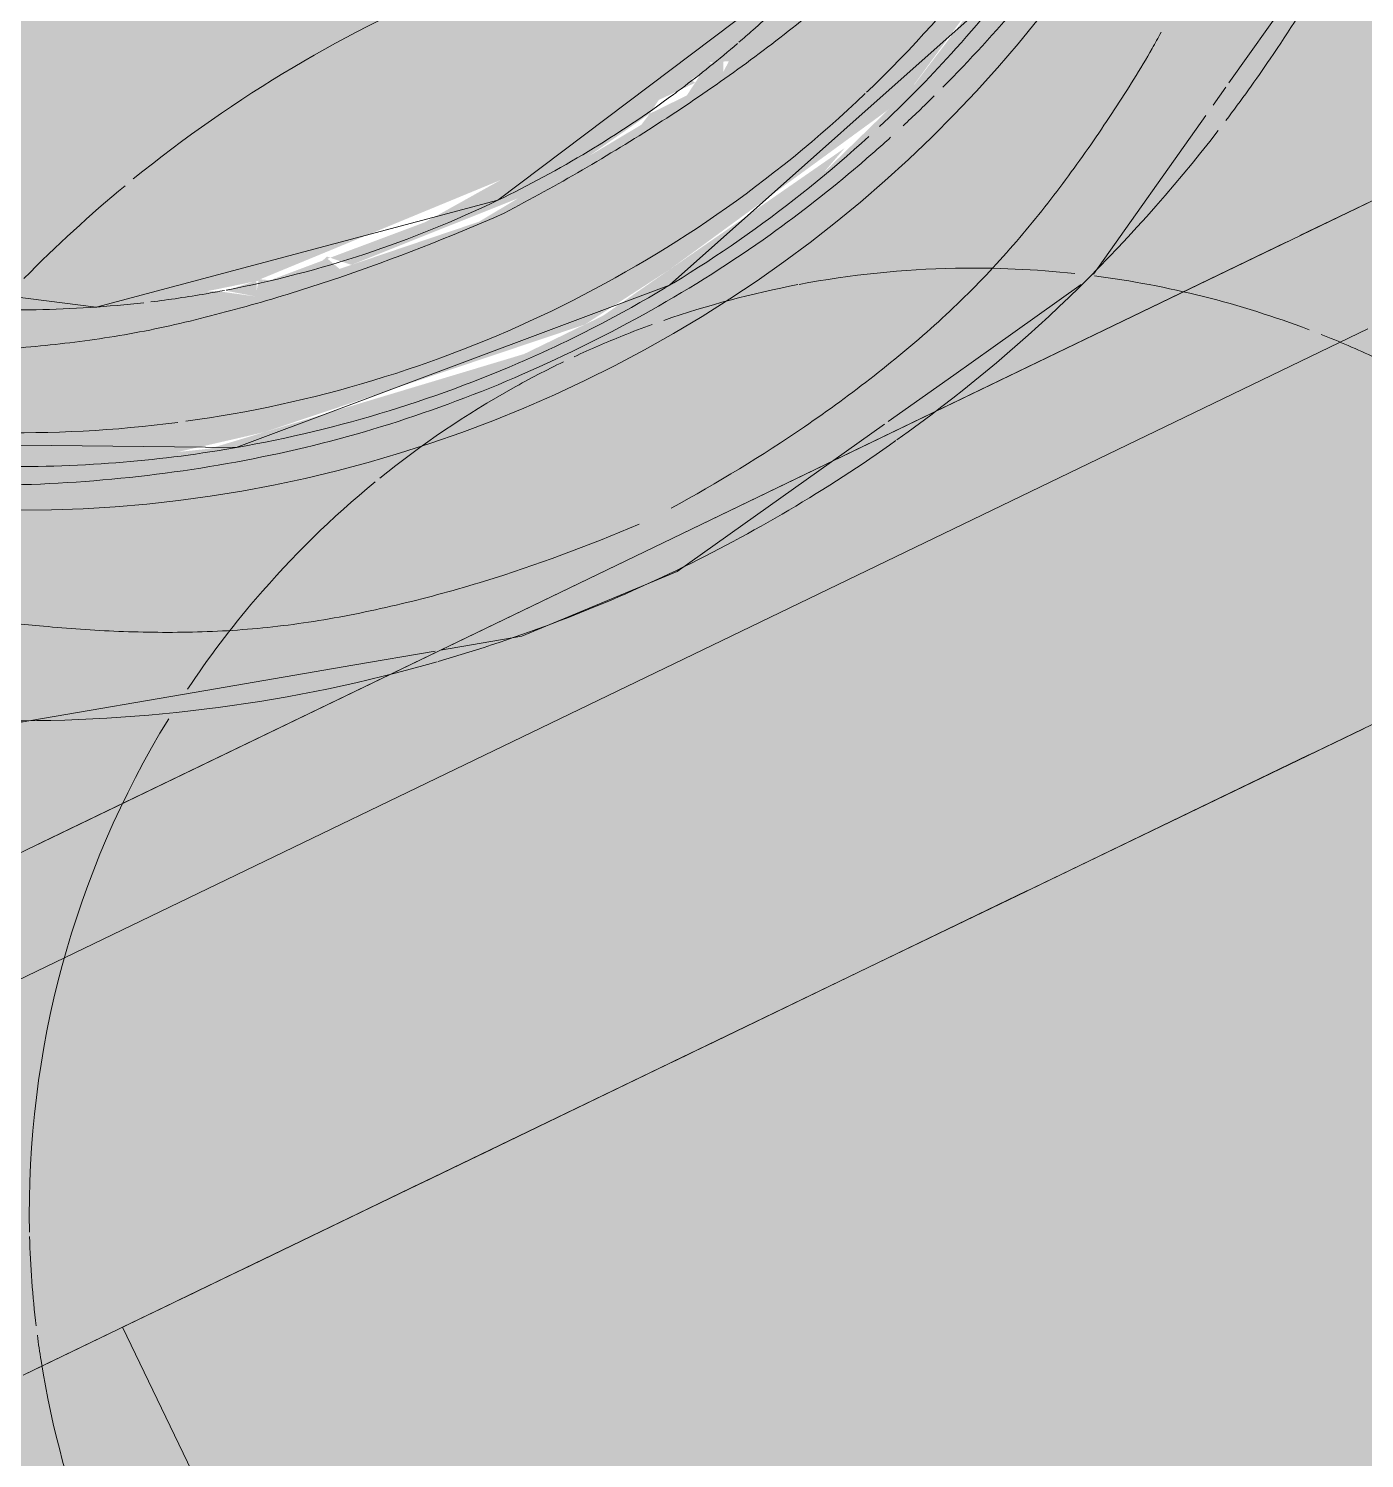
# Model space of a CAD drawing. Header units: metres. Extents: x 1.1 to 88.1, y -3.7 to 23.8.
# Drawn here: x 36.04195 to 36.07269, y 13.18844 to 13.22135 of the extents above; entities that cross this region are included whole.
import ezdxf

# ---------------------------------------------------------------- set-up
doc = ezdxf.new("R2010")
doc.units = ezdxf.units.M
doc.layers.add('1095_ARQ_BASE_dwg', color=7, linetype='Continuous', lineweight=5, true_color=0x767676)
doc.layers.add('A-FLOR', color=7, linetype='Continuous', lineweight=9, true_color=0x007f00)
doc.layers.add('LAYOUT-WC_COZINHA', color=7, linetype='Continuous', lineweight=5)
doc.layers.add('P-SANR-FIXT', color=7, linetype='Continuous', lineweight=5)

# ---------------------------------------------------------------- blocks, each defined once
blk = doc.blocks.new('1095_ARQ_BASE_dwg_A$C331B23C5-4006145-TÉRREO')
at = {"layer": 'LAYOUT-WC_COZINHA', "color": 254, "true_color": 0xcecece}
for radius, start, end in [(0.03065085100652081, 47.15234146558753, 114.4798233775764), (0.0217300809374586, 73.28144613853217, 98.18181818181688)]:
    blk.add_arc((0.1988713163498231, 0.4000000485780205), radius, start, end, dxfattribs=at)
at = {"layer": 'LAYOUT-WC_COZINHA', "color": 254, "true_color": 0xe6e6e6}
for radius, start, end in [(0.02173008093745829, 71.72874784552896, 73.28144613853007), (0.02173008093745801, 65.71132246438194, 71.15911249906422), (0.02173008093745849, 32.72727272727579, 65.45454545454626), (0.0217300809374584, 13.57441076095934, 23.75362561447393), (0.02173008093745856, 3.454598653877304, 13.20541440842134), (0.02173008093745861, 354.1553452050488, 356.0402386907549), (0.02173008093745861, 344.9772888245614, 353.4078726660758), (0.02173008093745836, 335.3558665628582, 344.8903038201326), (0.02173008093745894, 313.438617229815, 326.9006088954454), (0.02173008093745851, 309.0839998524741, 312.6654107807379)]:
    blk.add_arc((0.1988713163498231, 0.4000000485780205), radius, start, end, dxfattribs=at)
at = {"layer": 'LAYOUT-WC_COZINHA', "color": 7, "true_color": 0xf2f2f2}
for radius, start, end in [(0.0217300809374585, 23.7536256144743, 30.6070907303621), (0.02173008093745876, 0, 3.454598653877496), (0.02173008093745833, 356.0402386907552, 359.2791620096749), (0.02173008093745874, 328.0944642420321, 335.3558665628557)]:
    blk.add_arc((0.1988713163498231, 0.4000000485780205), radius, start, end, dxfattribs=at)
at = {"layer": 'LAYOUT-WC_COZINHA', "color": 254, "true_color": 0xe9e9e9}
for radius, start, end in [(0.03065085100652085, 13.82483692175988, 19.7294281677463), (0.0306508510065209, 339.8621023259049, 13.36667913486194)]:
    blk.add_arc((0.1988713163498231, 0.4000000485780205), radius, start, end, dxfattribs=at)
blk = doc.blocks.new('1095_ARQ_BASE_dwg-4006143-TÉRREO')
at = {"rotation": 205.7481327013867}
blk.add_blockref('1095_ARQ_BASE_dwg_A$C331B23C5-4006145-TÉRREO', (25.61855519253936, 25.56777039033227), dxfattribs=at)
blk = doc.blocks.new('USO_ESG_Cuba lavatório retângular - Uso geral-V17-TÉRREO')
at = {"layer": 'P-SANR-FIXT', "true_color": 0xf3f3f3, "transparency": 33554560}
h = blk.add_hatch(color=7, dxfattribs=at)
h.paths.add_polyline_path([(0.1869294648992958, -0.1449999999999638), (-0.1858498807490468, -0.1449999999999645), (-0.1858498807490473, -0.3576249999998923), (0.1869294648992942, -0.3576249999998917), (0.1869294648992931, -0.155004864629428)])
h.paths.add_polyline_path([(0.00927050983124101, -0.2214683045111077), (0.01763355756876456, -0.2257294901687157), (0.02427050983123543, -0.2323664424311898), (0.02533763338720663, -0.2344607903328069), (0.02882455396941386, -0.2401222811268648), (0.03077416322397839, -0.2503733809114127), (0.02875675427850976, -0.2602082421174107), (0.02313259905113772, -0.2689772181100238), (0.02216480677844325, -0.2697392606215328), (0.01763355756876565, -0.2742705098312082), (0.00927050983124101, -0.2785316954888161), (-7.580069905088749e-15, -0.2799999999999681), (-0.00927050983125617, -0.2785316954888162), (-0.0176335575687808, -0.2742705098312083), (-0.02427050983125817, -0.2676335575687428), (-0.02473141780717532, -0.2667289747331269), (-0.02908478655405304, -0.2596494302822089), (-0.03101667766111895, -0.2495096537525582), (-0.02896880295336283, -0.2398006921694953), (-0.02329843698090218, -0.2310628503781083), (-0.02107343893350811, -0.2291693715334463), (-0.01763355756878189, -0.2257294901687157), (-0.009270509831259419, -0.2214683045111164), (0.0004140862747577302, -0.2200655848228372), (0.008118853213330772, -0.2212859000222364)])
h = blk.add_hatch(color=7, dxfattribs=at)
h.paths.add_polyline_path([(0.00927050983124101, -0.2214683045111077), (-7.580069905088749e-15, -0.2199999999999644), (-0.009270509831259419, -0.2214683045111164), (-0.01763355756878189, -0.2257294901687157), (-0.02118466547149954, -0.2293999872199991), (-0.01512085696507603, -0.2246297063650269), (-0.005298960460621626, -0.2211704951486422), (0.005115685665195741, -0.2211492372004246), (0.01495262399926253, -0.2245818452255856), (0.02044823022502541, -0.2285441628249689), (0.01728290978872724, -0.2255508262009832), (0.0121176481846548, -0.2229189939604069)])
h.paths.add_polyline_path([(-0.02391126502497231, -0.2320071976248985), (-0.02427050983125276, -0.2323664424311725), (-0.02417445770170956, -0.2324127686199894)])
h.paths.add_polyline_path([(0.02216480677844325, -0.2697392606215328), (0.01495262399926361, -0.2754181547743382), (0.005115685665196825, -0.2788507627994992), (-0.005298960460621626, -0.2788295048512904), (-0.01512085696507603, -0.2753702936349058), (-0.0217443388065737, -0.2701597285934207), (-0.01728290978874673, -0.2744491737989493), (-0.00927050983125617, -0.2785316954888162), (-7.580069905088749e-15, -0.2799999999999681), (0.00927050983123776, -0.2785316954888161), (0.01763355756876565, -0.2742705098312082)])
h = blk.add_hatch(color=7, dxfattribs=at)
h.paths.add_polyline_path([(0.01495262399926686, -0.2245818452255856), (0.009409097057839572, -0.2226474267692946), (0.01762666319393875, -0.227119398040557), (0.0237314682776113, -0.2334840843197327), (0.02772273668196717, -0.2419356767911784), (0.02899999999998691, -0.2499999999999576), (0.02999999999999101, -0.2499999999999576), (0.02811968052617474, -0.2399208652745502), (0.02387071056605984, -0.2321736182186643), (0.02273516659599116, -0.2308310991959401), (0.02216480677844866, -0.2302607393783997), (0.01698023363605951, -0.2261783910790542)])
h.paths.add_polyline_path([(0.008961492836859018, -0.2224193610274059), (0.005115685665314857, -0.221149237200468), (0.0009953469321176869, -0.2211576474667354), (0.008822435325684629, -0.2223973364813192)])
h.paths.add_polyline_path([(-1.191153842228232e-14, -0.2209999999999642), (-0.005298960460621626, -0.2211704951486422), (-0.00770968530063195, -0.2222210941913833), (-0.0005221924433042177, -0.2210827071578389)])
h.paths.add_polyline_path([(-0.00896149283688609, -0.2224193610274059), (-0.01512085696507603, -0.2246297063650269), (-0.02332971365538528, -0.231425646255318), (-0.02463552024805589, -0.2331232503782252), (-0.02489539366377274, -0.2335928460055951), (-0.02862534557812229, -0.2413207735616209), (-0.03000000000000834, -0.2499999999999664), (-0.02900000000001398, -0.2499999999999577), (-0.02734819719539333, -0.2405823144892751), (-0.02332819057994866, -0.2328209254265475), (-0.01651591568025193, -0.226268531722342), (-0.009032939408838758, -0.2224557648740936)])
at = {"layer": 'P-SANR-FIXT', "color": 8, "true_color": 0x808080, "flags": 128}
blk.add_lwpolyline([(-0.02741171125617822, -0.2414967868351559), (-0.02704463938927205, -0.2395315960955959), (-0.02144224273760168, -0.2304748821672275), (-0.01294830699247745, -0.2240511783305842), (-0.002708260249501814, -0.2211267368241299), (0.007897002039367414, -0.2220959257671571), (0.017437334208876, -0.2268280476504685), (0.02462619903573517, -0.2346849642164041), (0.02849416044281466, -0.2446071509701631), (0.02899999999998691, -0.2499999999999576)], dxfattribs=at)
at = {"layer": 'P-SANR-FIXT', "color": 8, "true_color": 0x808080}
for centre, radius, start, end in [((3.790034952544374e-15, -0.2500000000000009), 0.03000000000000018, 5.915831707522141e-13, 180.0000000000006), ((-1.624300693947589e-15, -0.2500000000000009), 0.02900000000000027, 107.3531662342283, 111.9871867458724), ((-1.624300693947589e-15, -0.2500000000000009), 0.02900000000000012, 68.01281325418002, 73.31800375840513)]:
    blk.add_arc(centre, radius, start, end, dxfattribs=at)
at = {"layer": 'P-SANR-FIXT'}
blk.add_arc((3.790034952544374e-15, -0.2500000000000009), 0.03000000000000186, 5.088887490341627e-14, 180, dxfattribs=at)
at = {"layer": 'P-SANR-FIXT', "color": 9, "true_color": 0xb9b9b9}
for radius, start, end in [(0.02900000000000028, 92.46208015156884, 106.6819962415736), (0.02899999999999999, 73.31800375840515, 87.61309913636966), (0.02899999999999972, 111.9871867458723, 123.1686474993893), (0.02900000000000019, 56.55018921007498, 68.01281325417983)]:
    blk.add_arc((-1.624300693947589e-15, -0.2500000000000009), radius, start, end, dxfattribs=at)
at = {"layer": 'P-SANR-FIXT', "color": 254, "true_color": 0xd7d7d7}
blk.add_arc((-1.624300693947589e-15, -0.2500000000000009), 0.02900000000000025, 87.61309913636983, 92.46208015156817, dxfattribs=at)
at = {"layer": 'P-SANR-FIXT', "color": 8, "true_color": 0x808080}
blk.add_open_spline([(-0.008769624858522597, -0.2219857255343547), (-0.00845859232212454, -0.2218934206771798), (-0.007304503660765834, -0.22156994839781), (-0.005096085679068989, -0.2210864953756798), (-0.002084009963320986, -0.2207388637571516), (0.001236327136799575, -0.2206972576139234), (0.004496081532289011, -0.22099105559371), (0.008708659177706485, -0.2218496013203615), (0.01291429036232858, -0.2234169470189333), (0.01591682340999941, -0.2251058476875218), (0.01703172218814733, -0.2258308752217509), (0.01723338520683666, -0.2259653123214019)], degree=3, knots=[0.4063898920121103, 0.4063898920121103, 0.4063898920121103, 0.4063898920121103, 0.4166666666666666, 0.4444444444444444, 0.4791666666666666, 0.5138888888888888, 0.548611111111111, 0.5833333333333333, 0.6527777777777777, 0.6875, 0.6952136066863849, 0.6952136066863849, 0.6952136066863849, 0.6952136066863849], dxfattribs=at)
for points in [[(-0.01008432495111319, -0.2224066532252504), (-0.009771717763890552, -0.2222991920073069), (-0.009457607846844412, -0.2221965296787679), (-0.009142605193542912, -0.2220988798923324)], [(-0.01733990176433876, -0.2259748713643814), (-0.01661447824157873, -0.2254930210985326), (-0.0151388674659253, -0.2245976332666371), (-0.01281738829727617, -0.2234469901093273), (-0.01118056690103311, -0.2227928217597001), (-0.01035026438897064, -0.2224993578778185)]]:
    blk.add_open_spline(points, degree=3, dxfattribs=at)
blk = doc.blocks.new('USO_ESG_Sifão de Uso Geral - Sifão para lavatório-V18-TÉRREO')
at = {"layer": 'P-SANR-FIXT', "color": 8, "true_color": 0x797979}
for p, q in [((0.01904999999998267, -0.2049999987482774), (0.01904999999998267, -0.05088148371564472)), ((0, -0.2132404111362335), (-0.01674624739433298, -0.2132404111362335)), ((0.02386904530084295, -0.2132404111362334), (0, -0.2132404111362335)), ((0, -0.2158568159528282), (-0.02382200383151593, -0.2158568159528282)), ((0.02384331287709949, -0.2158568159528281), (0, -0.2158568159528282))]:
    blk.add_line(p, q, dxfattribs=at)
at = {"layer": 'P-SANR-FIXT', "color": 254, "true_color": 0xdcdcdc}
for p, q in [((-0.01131370849898497, -0.2049999987483078), (-0.01267363655026663, -0.2049999987483078)), ((-0.01131370849898497, -0.2049999987483078), (-0.01267363655026663, -0.2049999987483078)), ((-0.004141104721640365, -0.2049999987483077), (-0.01126588122403127, -0.2049999987483078)), ((-0.008000000000000347, -0.2049999987483077), (-0.01126588122403127, -0.2049999987483078)), ((-0.004141104721640365, -0.2049999987483077), (-0.008000000000000347, -0.2049999987483077)), ((0, -0.2049999987483077), (-0.004061251267099588, -0.2049999987483077)), ((0, -0.2049999987483077), (-0.004061251267099588, -0.2049999987483077)), ((0.004141104721640365, -0.2049999987483077), (0, -0.2049999987483077)), ((0.004141104721640365, -0.2049999987483077), (0, -0.2049999987483077)), ((0.00496245758958247, -0.2049999987483077), (0.004145461065525696, -0.2049999987483077)), ((0.00496245758958247, -0.2049999987483077), (0.004145461065525696, -0.2049999987483077)), ((0.009452513069780592, -0.2049999987483077), (0.005118437130355184, -0.2049999987483077)), ((0.009452513069781133, -0.2049999987483077), (0.005118437130355184, -0.2049999987483077)), ((0.01131370849898443, -0.2049999987483077), (0.009607425222386973, -0.2049999987483077)), ((0.01131370849898497, -0.2049999987483077), (0.009607425222387514, -0.2049999987483077)), ((0.01600000000000015, -0.2049999987483077), (0.01142095078173143, -0.2049999987483077)), ((0.01600000000000015, -0.2049999987483077), (0.01142095078173198, -0.2049999987483077)), ((0.01607260788191741, -0.2049999987483077), (0.01761642331877419, -0.2049999987483077)), ((0.01649778394207695, -0.2049999987482774), (0.01746585187132505, -0.2049999987482774)), ((0.0177204054270358, -0.204999998748273), (0.01904999999998159, -0.2049999987482774)), ((0.01785945268604652, -0.2049999987483077), (0.01904999999999838, -0.2049999987483077))]:
    blk.add_line(p, q, dxfattribs=at)
at = {"layer": 'P-SANR-FIXT', "color": 9, "true_color": 0xbcbcbc}
for p, q in [((-0.01263741871506715, -0.2049999987483078), (0, -0.2049999987483077)), ((0, -0.2049999987483077), (0.01761642331877419, -0.2049999987483077)), ((0.01785945268604652, -0.2049999987483077), (0.01904999999999838, -0.2049999987483077)), ((0.01932852546650022, -0.2049999987482774), (0.02053234029738366, -0.2049999987482774)), ((0.02070789383828748, -0.2049999987482774), (0.02158898019790325, -0.204999998748273)), ((-1.51601398101775e-14, -0.2151177860310314), (-0.005769546276069599, -0.216098495396779)), ((-0.01934528742794536, -0.2158568159528282), (-0.01627138065037562, -0.2158568159528282)), ((-0.01589980186738462, -0.2158568159528282), (0, -0.2158568159528282)), ((-0.005878380655542952, -0.216116995100254), (-0.007701261184078121, -0.2164268489295531)), ((5.414335646491964e-16, -0.2158568159528282), (0.01589980186738571, -0.2158568159528281)), ((0.007658790109826518, -0.2164212575065463), (0.005804039468330973, -0.2158893514010296)), ((-0.008794259820243844, -0.2166126371957187), (-0.01124516297903737, -0.2170292425174211)), ((-0.01160097462177059, -0.2171186025394417), (-0.01551842351626248, -0.21928479604528))]:
    blk.add_line(p, q, dxfattribs=at)
at = {"layer": 'P-SANR-FIXT', "color": 7, "true_color": 0xececec}
for p, q in [((-0.01263741871506715, -0.2049999987483078), (-0.01141153552521112, -0.2049999987483078)), ((-0.01256512434365272, -0.2049999987482774), (-0.01131370849900067, -0.2049999987482731)), ((-0.0113574183542168, -0.2049999987483078), (-0.004155117758213236, -0.2049999987483077)), ((-0.004074454448536001, -0.2049999987483077), (-5.414335646491964e-16, -0.2049999987483077)), ((-0.004059431602656974, -0.2049999987482731), (-1.51601398101775e-14, -0.2049999987482774)), ((-1.51601398101775e-14, -0.2049999987482774), (0.004141104721624663, -0.2049999987482731)), ((0, -0.2049999987483077), (0.004155117758212694, -0.2049999987483077)), ((0.004145259703831227, -0.2049999987482731), (0.004930502809186083, -0.2049999987482774)), ((0.004159219292053413, -0.2049999987483077), (0.01141153552521112, -0.2049999987483077)), ((0.009524999999983758, -0.204999998748273), (0.01131370849897035, -0.204999998748273)), ((0.01140621386964781, -0.2049999987482774), (0.01599999999998337, -0.204999998748273)), ((0.01150495214827577, -0.2049999987483077), (0.01607260788191741, -0.2049999987483077))]:
    blk.add_line(p, q, dxfattribs=at)
at = {"layer": 'P-SANR-FIXT', "color": 254, "true_color": 0xdddddd}
for p, q in [((0, -0.2132404111362335), (-0.01674624739433298, -0.2132404111362335)), ((0.02386904530084295, -0.2132404111362334), (0, -0.2132404111362335)), ((-0.01934528742794536, -0.2158568159528282), (-0.01627138065037616, -0.2158568159528282)), ((-0.01642251890969736, -0.2158568159528282), (-0.01931940518979337, -0.2158568159528282)), ((0, -0.2158568159528282), (-0.01608669181236969, -0.2158568159528282)), ((-0.01589980186738462, -0.2158568159528282), (0, -0.2158568159528282)), ((0.01608669181236969, -0.2158568159528281), (0, -0.2158568159528282)), ((-5.414335646491964e-16, -0.2158568159528282), (0.01589980186738517, -0.2158568159528281)), ((-0.007701261184078121, -0.2164268489295531), (-0.008794259820243844, -0.2166126371957187)), ((0.01073452843909238, -0.2173033189328713), (0.007658790109826518, -0.2164212575065463)), ((-0.0157743464182688, -0.2194263112362282), (-0.01622027093743036, -0.2196728897682058)), ((-0.01632647711553507, -0.2197316175626096), (-0.01850749996849541, -0.2209376364967249))]:
    blk.add_line(p, q, dxfattribs=at)
at = {"layer": 'P-SANR-FIXT', "color": 8, "true_color": 0x797979, "flags": 128}
for points in [[(-1.51601398101775e-14, -0.2049999987482774), (-0.008961316234284191, -0.2049999987482731), (-0.01630567919106134, -0.2049999987482731), (-0.0207078938383178, -0.2049999987482731), (-0.02158898019793357, -0.2049999987482731)], [(0.02158898019790325, -0.204999998748273), (0.01964125447457263, -0.204999998748273), (0.01414951914746292, -0.204999998748273), (0.006104686623203128, -0.2049999987482774), (-1.51601398101775e-14, -0.2049999987482774)]]:
    blk.add_lwpolyline(points, dxfattribs=at)
at = {"layer": 'P-SANR-FIXT', "color": 7, "true_color": 0xececec, "flags": 128}
for points in [[(-0.01126031325870237, -0.2049999987482731), (-0.006104686623232366, -0.2049999987482731), (-0.004141104721654984, -0.2049999987482731)], [(0.005081907958488605, -0.2049999987482731), (0.008961316234253872, -0.2049999987482731), (0.009372433280242707, -0.204999998748273)]]:
    blk.add_lwpolyline(points, dxfattribs=at)
at = {"layer": 'P-SANR-FIXT', "color": 9, "true_color": 0xbcbcbc, "flags": 128}
for points in [[(0.005690588724179713, -0.2158568159527935), (0.003860997677177184, -0.2153321251255035), (-1.51601398101775e-14, -0.2151177860310314)], [(0.01556306590850881, -0.2188835324928127), (0.01509889698242959, -0.2185549342298323), (0.01073452843909238, -0.2173033189328713)]]:
    blk.add_lwpolyline(points, dxfattribs=at)
at = {"layer": 'P-SANR-FIXT', "color": 8, "true_color": 0x808080, "flags": 128}
for points in [[(-1.624300693947589e-14, -0.2246060849039385), (-0.009764060963286554, -0.2265582842477025), (-0.01802686516226016, -0.2321147251536834), (-0.02351797904039672, -0.2404210863997257), (-0.02535473021853601, -0.249999999999975)], [(0.02539312562273666, -0.2497997626111574), (0.02336399490171595, -0.2400513987848895), (0.01774257245707291, -0.2318326653988285), (0.009393170638120271, -0.2264072199758317), (-6.497202775790357e-15, -0.2246060849039385)]]:
    blk.add_lwpolyline(points, dxfattribs=at)
at = {"layer": 'P-SANR-FIXT', "color": 9, "true_color": 0xbcbcbc}
for radius, start, end in [(0.03484968565129595, 89.99999999999942, 99.65823961181127), (0.03484968565129584, 80.34176038817806, 90), (0.03484968565129574, 99.7013575440483, 116.646170077141), (0.0348496856512956, 63.35382992285229, 80.29864245594428), (0.03484968565129589, 117.1163956998545, 120.0000000000022), (0.03484968565129595, 120, 127.5475707059561)]:
    blk.add_arc((0, -0.2500000000000009), radius, start, end, dxfattribs=at)
at = {"layer": 'P-SANR-FIXT', "color": 9, "true_color": 0xbfbfbf}
for radius, start, end in [(0.02822349525623105, 90, 107.9131744302653), (0.02822349525623102, 72.0868255697298, 90), (0.02822349525623107, 108.5573735422871, 125.9999999999998), (0.02822349525623135, 54.00000000000244, 71.70962036511764), (0.02539391509603848, 100.6598311877374, 101.1513147600057), (0.02539391509603873, 105.9662807906829, 108.8642113322159), (0.02539391509603846, 71.13578866773383, 74.03371920926607), (0.02539391509603882, 65.16070458447113, 70.77513394130003)]:
    blk.add_arc((0, -0.2500000000000009), radius, start, end, dxfattribs=at)
at = {"layer": 'P-SANR-FIXT', "color": 254, "true_color": 0xdfdfdf}
blk.add_arc((0, -0.2500000000000009), 0.02822349525623139, 108, 108.5573735422876, dxfattribs=at)
at = {"layer": 'P-SANR-FIXT', "color": 8, "true_color": 0x808080}
for radius, start, end in [(0.02539391509603862, 90, 100.6598311877387), (0.02539391509603864, 75.092943104693, 89.99999999999984), (0.02539391509603879, 101.1513147600066, 104.9070568952556), (0.02539391509603852, 104.9999999999996, 105.9662807906846), (0.02539391509603851, 74.03371920926452, 75.00000000000077), (0.02539391509603829, 58.77290166555609, 65.16070458446967)]:
    blk.add_arc((0, -0.2500000000000009), radius, start, end, dxfattribs=at)
at = {"layer": 'P-SANR-FIXT', "color": 9, "true_color": 0xbcbcbc}
for points, knots in [([(-0.0005125737063483598, -0.2164932052231712), (-0.001726991589249788, -0.2165510181249335), (-0.003605397720494661, -0.2167350119150983), (-0.006053097951000231, -0.2171890573318709), (-0.007930673662155923, -0.2176600569157749), (-0.009712557209786532, -0.2182785435380415), (-0.01138879504234262, -0.2190376030863674), (-0.01269535237455649, -0.219738464094397), (-0.01368430472703268, -0.2203201087326921), (-0.01439875445389669, -0.2207559509830283), (-0.01497414584834854, -0.2211346322099735), (-0.01530849844542723, -0.2213741278468472), (-0.01542277508906071, -0.2214581018640055)], [0.006840068407851899, 0.006840068407851899, 0.006840068407851899, 0.006840068407851899, 0.05555555555555555, 0.08333333333333333, 0.1111111111111111, 0.1388888888888889, 0.1666666666666667, 0.1944444444444444, 0.2083333333333333, 0.2222222222222222, 0.2361111111111111, 0.2434737877480672, 0.2434737877480672, 0.2434737877480672, 0.2434737877480672]), ([(0.01426715163393157, -0.2206786986080964), (0.01407471210894722, -0.2205583602161606), (0.01363979605653593, -0.2202939313041365), (0.01269535237455703, -0.2197384640943969), (0.01138879504234316, -0.2190376030863674), (0.009712557209786532, -0.2182785435380329), (0.007930673662155923, -0.2176600569157749), (0.006053097951000773, -0.2171890573318709), (0.003541818474556438, -0.2167232180422744), (0.001593867752003791, -0.2165381754526645), (0.0003098530588348694, -0.2164841128128036)], [0.7802781044217544, 0.7802781044217544, 0.7802781044217544, 0.7802781044217544, 0.7916666666666667, 0.8055555555555556, 0.8333333333333333, 0.861111111111111, 0.8888888888888888, 0.9166666666666666, 0.9444444444444444, 0.9958683818286995, 0.9958683818286995, 0.9958683818286995, 0.9958683818286995])]:
    blk.add_open_spline(points, degree=3, knots=knots, dxfattribs=at)
at = {"layer": 'P-SANR-FIXT', "color": 8, "true_color": 0x808080}
for points, knots in [([(-0.02143249050765572, -0.2309053096585422), (-0.02130568363528172, -0.2308855566082328), (-0.02097224536518137, -0.2307966178949697), (-0.02042518096176822, -0.2305811392988112), (-0.01993395719871345, -0.2303739978909561), (-0.01963520559252075, -0.2302466596218556), (-0.0194026411487766, -0.2301494199999937), (-0.01916194805615188, -0.2300436288305019), (-0.01883010481430277, -0.2298828187140896), (-0.01822114325250048, -0.2295610539170824), (-0.01727171986926843, -0.2290111462520755), (-0.01621692685179364, -0.2284170223840155), (-0.01542190816395098, -0.2280178986930011), (-0.01495122087901149, -0.2277996019522392), (-0.01458961342713339, -0.2276441162076519), (-0.01422060100285071, -0.2274903521867066), (-0.01372048118429059, -0.2272783077776549), (-0.01282304289705027, -0.2268988814560781), (-0.01147870816019739, -0.2263482188920652), (-0.01005179180697902, -0.2258378079699725), (-0.008861045203260889, -0.2254823874086934), (-0.00794276797292873, -0.2252529548815819), (-0.007001875168755724, -0.2250555019216153), (-0.00572295209463865, -0.2248179702534964), (-0.003425110654776343, -0.2244806990385373), (-0.001377101227162777, -0.2243226451089176), (0, -0.2242758894700967)], [0.5897058362821054, 0.5897058362821054, 0.5897058362821054, 0.5897058362821054, 0.6111111111111112, 0.6388888888888888, 0.6527777777777777, 0.6597222222222221, 0.6666666666666666, 0.6736111111111112, 0.6805555555555556, 0.6944444444444444, 0.7222222222222222, 0.75, 0.7638888888888888, 0.7708333333333333, 0.7777777777777778, 0.7847222222222223, 0.7916666666666667, 0.8055555555555556, 0.8333333333333333, 0.861111111111111, 0.875, 0.8888888888888888, 0.9027777777777777, 0.9166666666666666, 0.9444444444444444, 1, 1, 1, 1]), ([(0, -0.2242758894700967), (0.001377101227162777, -0.2243226451089176), (0.003425110654776884, -0.2244806990385373), (0.00572295209463865, -0.2248179702534964), (0.007001875168756266, -0.2250555019216153), (0.007942767972929272, -0.2252529548815819), (0.00886104520326143, -0.2254823874086934), (0.01005179180697956, -0.2258378079699724), (0.01147870816019793, -0.2263482188920652), (0.01282304289705081, -0.226898881456078), (0.01372048118429167, -0.2272783077776548), (0.01422060100285125, -0.2274903521867066), (0.01458961342713447, -0.2276441162076518), (0.01495122087901203, -0.2277996019522391), (0.01542190816395152, -0.2280178986930011), (0.01621692685179418, -0.2284170223840154), (0.01727171986926951, -0.2290111462520754), (0.01822114325250156, -0.229561053917091), (0.01883010481430386, -0.2298828187140895), (0.01916194805615296, -0.2300436288305019), (0.01940264114877768, -0.2301494199999937), (0.01963520559252183, -0.2302466596218556), (0.01993395719871454, -0.230373997890956), (0.0204251809617693, -0.2305811392988111), (0.02097224536519003, -0.2307966178949697), (0.02130568363529471, -0.2308855566082413), (0.02143249050767305, -0.2309053096585421)], [0, 0, 0, 0, 0.05555555555555555, 0.08333333333333333, 0.09722222222222221, 0.1111111111111111, 0.125, 0.1388888888888889, 0.1666666666666667, 0.1944444444444444, 0.2083333333333333, 0.2152777777777778, 0.2222222222222222, 0.2291666666666667, 0.2361111111111111, 0.25, 0.2777777777777778, 0.3055555555555556, 0.3194444444444444, 0.3263888888888888, 0.3333333333333333, 0.3402777777777778, 0.3472222222222222, 0.361111111111111, 0.3888888888888888, 0.4102941637188134, 0.4102941637188134, 0.4102941637188134, 0.4102941637188134])]:
    blk.add_open_spline(points, degree=3, knots=knots, dxfattribs=at)

msp = doc.modelspace()

# ---------------------------------------------------------------- hatches: boundary and pattern name
at = {"layer": 'A-FLOR', "true_color": 0x464646}
h = msp.add_hatch(color=49, dxfattribs=at)
h.paths.add_polyline_path([(35.95640017940524, 12.982056820301), (35.96553386908902, 12.98279563461369), (35.97389722288555, 12.98574404144079), (36.07780492791148, 13.0360481457151), (35.98882767557263, 13.06715123993177), (35.98850773424477, 13.06592424299721), (35.97435112971133, 13.0708782974), (35.9728722947903, 13.07277296593848), (35.97134334761612, 13.07303005115642), (35.97117659869728, 13.07289211370913), (35.97047014913964, 13.07233821404946), (35.96941645174642, 13.07059988831907), (35.9559086448954, 13.06408503837853), (35.95516029988034, 13.06516741165009), (35.90925956996143, 13.04302937170907), (35.93059841225694, 12.99911634617686), (35.93456726696273, 12.99306240644813), (35.94171338067567, 12.98704305914769), (35.94823556805198, 12.9837553395076), (35.95524202940625, 12.98229775522519)])
h.paths.add_polyline_path([(35.95524040330535, 13.00381200708835), (35.95130719906711, 13.0071122400303), (35.95229492964469, 13.00644111531336)])
h.paths.add_polyline_path([(36.14567306952529, 13.06859197350046), (36.28535459774672, 13.13612021063499), (36.29140853747543, 13.14008906534078), (36.29742788477589, 13.14723517905373), (36.30071560441597, 13.15375736643003), (36.30241412362256, 13.16192197778329), (36.30161727889995, 13.17123166950879), (36.29872690248278, 13.17941902126362), (36.17921568449689, 13.4268813995872), (36.1752468297911, 13.43293533931593), (36.16810071607815, 13.43895468661637), (36.16157852870185, 13.44224240625646), (36.15304321239335, 13.4439198874306), (36.14428022766481, 13.44320211115037), (36.13591687386827, 13.44025370432326), (35.82445949900711, 13.28987753512906), (35.81827111186139, 13.28575805470092), (35.81238621197794, 13.27876256671032), (35.80909849233786, 13.27224037933403), (35.80739997313127, 13.26407576798076), (35.80787248647725, 13.2557497498939), (35.81108719427106, 13.24657872450045), (35.89203638899654, 13.07913187942922), (35.93783898679571, 13.10122258999682), (35.93740252742933, 13.10245538651784), (35.95133298329751, 13.10891623396018), (35.95375686802793, 13.10889982500196), (35.95497461119565, 13.10926815389867), (35.95910426111265, 13.11058794891), (35.96361436866052, 13.11188699598474), (35.96957852926739, 13.11301198560398), (35.97918502770728, 13.11201083850775), (35.98631243901677, 13.11057264778827), (35.98849036856625, 13.11105864360524), (36.00256867685828, 13.10613198869916), (36.00222661448046, 13.10487655525244), (36.10285856791381, 13.06965904401265), (36.04411338982869, 13.19146054769178), (36.04079972272577, 13.19016661664476), (36.03906025165492, 13.19008319271557), (36.03690729835152, 13.19072377508708), (36.03548507951714, 13.19222672636415), (36.03498891395305, 13.19375065203501), (36.03556936420117, 13.1956974888182), (36.03609921684522, 13.1969584285182), (36.03530753248417, 13.19926704924911), (36.03630242428806, 13.19974688812162), (36.03326153990094, 13.20673726625443), (36.03023255721622, 13.20736739854657), (36.02173191463354, 13.21179881969269), (36.01532160189025, 13.21752061791597), (36.01033370090688, 13.22512897200414), (36.00748494546797, 13.23376904148304), (36.0069694735489, 13.24285201989607), (36.00900992117371, 13.25213089510516), (36.01291749113874, 13.25988274328197), (36.01897563307827, 13.26666987260045), (36.02658398716666, 13.27165777358406), (36.03522405664556, 13.27450652902296), (36.04432152914026, 13.27501898567591), (36.05321393243724, 13.27316906078186), (36.06185349347176, 13.26861364204266), (36.06812488776321, 13.26301584141246), (36.07311278874658, 13.25540748732428), (36.07596154418548, 13.24676741784537), (36.07647701610456, 13.23768443943234), (36.07462407594437, 13.2287775420537), (36.07338870784078, 13.22571894775144), (36.07701195706377, 13.2193812003463), (36.07814856492468, 13.21971502422255), (36.07920129523035, 13.21753230662124), (36.0814344316303, 13.21702457209077), (36.08261131035618, 13.21638897458841), (36.08347672017401, 13.21412804367677), (36.0832168637, 13.21238074668429), (36.08231721058919, 13.2105035245152), (36.07976569446203, 13.20865574579333), (36.07843053217864, 13.20801179359454), (36.14564013058678, 13.06866026867584)])
h.paths.add_polyline_path([(35.82915515991861, 13.26523554408065), (35.83245539286056, 13.26916874831889), (35.83178426814361, 13.26818101774131), (35.83139241950821, 13.26774201723779)])
h = msp.add_hatch(color=49, dxfattribs=at)
h.paths.add_polyline_path([(36.14292589671251, 13.06726700499644), (36.14559905771059, 13.06874542865396), (36.10431169516232, 13.15388040816113), (36.10174831299967, 13.15264408235976), (36.14289230565388, 13.06733665226933)])
h.paths.add_polyline_path([(36.10693238992199, 13.06823335497982), (36.07292551627532, 13.13874277346505), (36.07017834346252, 13.13741780496102), (36.10311045348547, 13.06957089325488), (36.10626751019131, 13.06846603862145)])
h.paths.add_polyline_path([(36.03968812249972, 13.18995988357179), (36.04277822754531, 13.190816595493), (36.08140865722719, 13.20971481953947), (36.08284832828737, 13.21132761117802), (36.08346002849289, 13.21307562014417), (36.08331720223508, 13.21501861512082), (36.08215504056026, 13.21666225909636), (36.08105693729933, 13.2172143714337), (36.07920129523035, 13.21753230662124), (36.07783090114228, 13.21977617917891), (36.07675666720727, 13.2193812003463), (36.07308229249376, 13.22571894775144), (36.06985124659116, 13.21987741232513), (36.06433887237734, 13.21378006024624), (36.05626020073295, 13.20868009817497), (36.0482224330079, 13.20602993030545), (36.03829493754802, 13.20569014689894), (36.03339044980189, 13.20644092846647), (36.03609921684522, 13.19964888064998), (36.03504648653956, 13.1991411461195), (36.03609921684522, 13.19663595528884), (36.03530753248417, 13.19523373669744), (36.03492752131933, 13.19346488562609), (36.03609921684522, 13.19137345477599), (36.03782260718247, 13.19032625684486), (36.03929728167125, 13.19003664179096)])
h.paths.add_polyline_path([(36.03326153990094, 13.20673726625443), (36.03031323386054, 13.21286471946198), (36.02852024245784, 13.21349360908261), (36.02743074019861, 13.21391197404023), (36.02469386693106, 13.21585359659503), (36.02005164987357, 13.21884940117481), (36.01378609091082, 13.22745889406151), (36.01138705701519, 13.23697052852138), (36.01291749113874, 13.24787313718083), (36.01379680973888, 13.25017328713777), (36.01536698920275, 13.25456073429233), (36.02167004894375, 13.2624194945808), (36.02912518364089, 13.26742033049996), (36.03767868570537, 13.26999433841584), (36.04735161153664, 13.26968830840488), (36.05601574945484, 13.26662448528818), (36.05893345008962, 13.26474287400508), (36.06372840668944, 13.26159448496282), (36.06992028009715, 13.25311024198309), (36.07224654631222, 13.24366609534664), (36.07093503481342, 13.2333325157625), (36.07026025686446, 13.23160599385259), (36.07323145648332, 13.22601485968927), (36.07462407594437, 13.2287775420537), (36.07643671454928, 13.23839458123258), (36.07596154418548, 13.24676741784537), (36.07258952427782, 13.2562056550051), (36.06812488776321, 13.26301584141246), (36.06133775844449, 13.26907398335219), (36.05321393243724, 13.27316906078186), (36.04360597485851, 13.27498221478047), (36.03520700628233, 13.27450090727246), (36.02597500912427, 13.27125853846155), (36.01897563307848, 13.26666987260068), (36.01264342073086, 13.25933904164368), (36.00882241370908, 13.25175891727472), (36.00700925971047, 13.24215095969599), (36.00748494546797, 13.23376904148304), (36.01033370090688, 13.22512897200414), (36.01532160189025, 13.21752061791597), (36.02210873120897, 13.21146247597623), (36.03032246321153, 13.20734869501577), (36.0328722924493, 13.20681824307551)])
h.paths.add_polyline_path([(36.04146206832183, 13.20767701204224), (36.04910944616947, 13.20786923177963), (36.05686250248679, 13.21046354273578), (36.06320226451643, 13.21498649656101), (36.06782225078354, 13.22116867491109), (36.06993856044322, 13.22654112677149), (36.07034364581923, 13.23081550974916), (36.07006634706855, 13.231556198764), (36.06782225078354, 13.22563744743233), (36.06177644070969, 13.21811696474761), (36.05406626182258, 13.21303937830465), (36.04532068480853, 13.21055189166569), (36.03558361499866, 13.21102671069172), (36.03085180310558, 13.21267930639973), (36.03159737783042, 13.21153709169671), (36.03638397635372, 13.20902528824564), (36.04137527612186, 13.20770005610261)])
h = msp.add_hatch(color=49, dxfattribs=at)
h.paths.add_polyline_path([(34.3360000502536, 12.25394545074648), (34.33920427284188, 12.25436364350862), (34.35087669156791, 12.25825850994176), (34.36234311956848, 12.26609756116267), (34.36259120830412, 12.26677043457658), (34.35873539271809, 12.26459604168628), (34.34960512268313, 12.25883689919381), (34.33686712579778, 12.25436364350862)])
h.paths.add_polyline_path([(34.33060070565888, 12.25411691373831), (34.33153798417752, 12.25468526232519), (34.33037204896178, 12.25459092481982)])
h.paths.add_polyline_path([(34.36522689666437, 12.27081721460146), (34.36638140571095, 12.27151731545264), (34.3661072576725, 12.27180351107136), (34.36532494512956, 12.27092706141907)])
h.paths.add_polyline_path([(36.07292551627532, 13.13874277346505), (36.10174831299967, 13.15264408235976), (36.07551083718159, 13.2066036171979), (36.04696485828617, 13.19256927093512), (36.07258952427782, 13.13943941499124)])
h.paths.add_polyline_path([(36.03929728167125, 13.21087812487763), (36.04305610070319, 13.21158930304848), (36.03578638811943, 13.21200208500642), (36.03066332158545, 13.21355582939157), (36.03032246321153, 13.21349360908261), (36.03080145271079, 13.21275676223108), (36.03901583357839, 13.21094035999357)])
h.paths.add_polyline_path([(36.0459986475663, 13.21164303005545), (36.05000423593629, 13.2122320194703), (36.05193123443754, 13.21342832518405), (36.04642900562128, 13.2117725378327)])
h.paths.add_polyline_path([(36.03031327304076, 13.21286738920899), (36.03057405538789, 13.21372633207716), (36.03051831735628, 13.21384197030395), (36.02743074019861, 13.2151528161686), (36.02025630244935, 13.2209613960833), (36.01560258529528, 13.22767016847838), (36.01300138106892, 13.23697052852138), (36.01337884489989, 13.24598102115642), (36.01660783133111, 13.25456073429233), (36.02002035581378, 13.25947268693298), (36.0172131803555, 13.25666701913827), (36.01256122318964, 13.24663548106685), (36.01210677866111, 13.24124102162289), (36.01220514009941, 13.23553246720951), (36.01516453161151, 13.2265687863836), (36.020774036372, 13.21897419165286), (36.027996141934, 13.21382385144042), (36.02957267376289, 13.21312604513522), (36.03023255721622, 13.21289557938819)])
h.paths.add_polyline_path([(36.05637963065098, 13.21532294479174), (36.05962219393548, 13.21720836692792), (36.06034223840576, 13.21832414890332), (36.05637214024613, 13.21557018546249)])
h.paths.add_polyline_path([(36.0619537200337, 13.21955213958661), (36.06668216828772, 13.22463613533523), (36.06998297206043, 13.23189531208624), (36.0695697328814, 13.23234269766388), (36.06905931631438, 13.23166833125439), (36.06690866205862, 13.22606777839588), (36.06209849980721, 13.21974252177603)])
h.paths.add_polyline_path([(36.07015374154228, 13.23180643190223), (36.07124429176231, 13.23576919382153), (36.07132231336828, 13.23849930555458), (36.07124134955401, 13.24500399211892), (36.06834970952887, 13.25387000278346), (36.06267245328144, 13.26156226767555), (36.05506779306643, 13.26699341503918), (36.0514489946109, 13.26811558414705), (36.04360597485851, 13.26960872661077), (36.03964075558379, 13.26896353778076), (36.04756571930216, 13.26856733752399), (36.05601574945484, 13.26538364315981), (36.06285077918064, 13.26006435193694), (36.06784390435816, 13.25286629085005), (36.07044729744852, 13.24366609534664), (36.07019809848931, 13.23492896119121), (36.06960794694797, 13.23249567253688), (36.06977392981231, 13.23252115275962), (36.07010650948504, 13.23189531208624)])
h.paths.add_polyline_path([(36.02198381053967, 13.26143508713655), (36.02705107094464, 13.26521664600428), (36.02458225315302, 13.2640321341915), (36.022488819248, 13.26193982461736)])
h.paths.add_polyline_path([(36.03011538703558, 13.26668687139723), (36.03630784227623, 13.26879705026514), (36.0339720888263, 13.26853727479475), (36.0306917242706, 13.26696339170802)])
h = msp.add_hatch(color=49, dxfattribs=at)
h.paths.add_polyline_path([(36.12895205915328, 13.06052738724827), (36.1428518848978, 13.06742046014993), (36.10159394814915, 13.15256963179585), (36.07292551627532, 13.13874277346505), (36.10713244458098, 13.06816334314998), (36.11026769399286, 13.06714100567844), (36.11091782347038, 13.06821195392821), (36.12499516335098, 13.06273338143334), (36.12630159245203, 13.0614548716746), (36.12890279105983, 13.06054455217551)])
h.paths.add_polyline_path([(36.05432130601255, 13.21414757013275), (36.05395528304975, 13.21414757013276), (36.05406626182258, 13.21407081960894)])
h.paths.add_polyline_path([(36.03085180310558, 13.21267930639973), (36.03699253407095, 13.21073388410933), (36.04642900562128, 13.21074109652841), (36.05475572191551, 13.21324685773512), (36.06301728283805, 13.21931902120949), (36.06831482214796, 13.22654112677149), (36.06938244285845, 13.23015773230595), (36.06619852823125, 13.22381924403912), (36.05850687619944, 13.21633489630328), (36.0500072684119, 13.21221987248698), (36.04910944616947, 13.21198892970888), (36.03901583357839, 13.21094035999357), (36.03080145271079, 13.21275676223108)])
h.paths.add_polyline_path([(36.03913945459486, 13.20551445838638), (36.04910944616947, 13.20632239132959), (36.05769219481541, 13.20942261720888), (36.06514055873637, 13.21459739738532), (36.07052899851471, 13.22065371604644), (36.07323145648332, 13.22601485968927), (36.07026025686446, 13.23106516358744), (36.07051216944164, 13.23031097567397), (36.06951517433833, 13.22503731086929), (36.06726862887498, 13.22003104112405), (36.06209849980721, 13.21405626653781), (36.05600351711222, 13.2099822208118), (36.0482224330079, 13.20772046347166), (36.04079972272577, 13.20785287037864), (36.03468600590554, 13.20976448330176), (36.03125460953173, 13.2120596547219), (36.03097129109897, 13.21200208500642), (36.03326153990094, 13.20673726625443), (36.03901583357839, 13.20554017579799)])
h.paths.add_polyline_path([(36.07107677716841, 13.23444932328349), (36.07124429176231, 13.2349289611912), (36.07113765158527, 13.23492896119121)])
h.paths.add_polyline_path([(36.02912518364089, 13.26638888919565), (36.029494317872, 13.26638888919567), (36.03011538703558, 13.26668687139723)])
h.paths.add_polyline_path([(36.01318407984347, 13.24841888187564), (36.01774940126469, 13.25721449541105), (36.02458225315302, 13.2640321341915), (36.03260374158135, 13.26793075632509), (36.0339720888263, 13.26853727479475), (36.04432152914026, 13.26968830840488), (36.05056124310003, 13.26856733752399), (36.04666906602816, 13.26979787447857), (36.03698748237202, 13.26978633439151), (36.02869076773793, 13.2672896015933), (36.02042920681537, 13.26121743811892), (36.01513166750547, 13.25399533255692), (36.01318623278898, 13.24842504631932)])
h = msp.add_hatch(color=49, dxfattribs=at)
h.paths.add_polyline_path([(36.12330584863756, 13.00205765316634), (36.13133568178957, 13.00616276928812), (36.1284748157046, 13.0105179755337), (36.12460373860272, 13.01837286526394), (36.11726594788093, 13.0145807064315), (36.12329313136162, 13.00208402100423)])
h.paths.add_polyline_path([(36.16841166037636, 13.02381230202724), (36.1772820302505, 13.02826061665504), (36.17120964860922, 13.04085101537253), (36.16278979788988, 13.03679009974327), (36.16758947121583, 13.02708149929021), (36.16842679736214, 13.02399990211025)])
h.paths.add_polyline_path([(36.14905022975524, 13.05456889090515), (36.14292589671251, 13.06726700499644), (36.12895196620149, 13.06052734241739), (36.14085971442474, 13.05664592974065), (36.14258696057546, 13.0564959550605), (36.14799967063861, 13.05509927462164), (36.14903870965842, 13.05457470692413)])
h.paths.add_polyline_path([(36.04513074725443, 13.21154396645367), (36.04738310327157, 13.2120596547219), (36.05475572191551, 13.2145356397142), (36.0566946235018, 13.21579388448975), (36.06209849980721, 13.21974252177603), (36.06742425409274, 13.22698672229901), (36.07026546933452, 13.23534546449307), (36.07020990824972, 13.24500399211892), (36.06754256029393, 13.253300706753), (36.06260862635833, 13.26036996395039), (36.0551861697386, 13.26590587845315), (36.04664600999785, 13.26881045417202), (36.03698748237202, 13.26875489308721), (36.02869076773793, 13.26600335461745), (36.02743528446948, 13.26521664600428), (36.02136596165786, 13.2608175700859), (36.01612497885714, 13.25384391784426), (36.01316658827947, 13.24453057071277), (36.01323658140372, 13.23553246720951), (36.01590392935951, 13.22723575257542), (36.02092845439559, 13.22009760364478), (36.02850894940617, 13.21454374647874), (36.03699253407095, 13.21172180825201), (36.04305610070319, 13.21158930304848)])
h.paths.add_polyline_path([(36.03984051479495, 13.21494420447996), (36.04053748462583, 13.21508344657525), (36.04005137436314, 13.21495617105979)])
h.paths.add_polyline_path([(36.05761921757932, 13.22056670123798), (36.0580707272865, 13.22059542271275), (36.05794119733422, 13.220348466608), (36.05762895099674, 13.22056010402583)])
h.paths.add_polyline_path([(36.04728006069239, 13.21557618010015), (36.05432130601255, 13.21848228779365), (36.0574334051037, 13.22031339425069), (36.05710069903358, 13.21980675623863), (36.05624788142725, 13.2193875271849), (36.05605347029994, 13.21913180583874), (36.05231695952565, 13.21690153016852), (36.04910944616947, 13.21581621857579), (36.04879891619882, 13.21607899961902), (36.04816225582923, 13.21549572212179), (36.04736109073237, 13.21556878999683)])
h.paths.add_polyline_path([(36.04603265247123, 13.21529561708341), (36.04724325581424, 13.21554371781816), (36.04718044441623, 13.21518184655984), (36.04626787514876, 13.21530896630428)])
h.paths.add_polyline_path([(36.02812287070355, 13.21892945476239), (36.0271435827737, 13.2195346601596), (36.02808383139084, 13.21895490354934)])
h.paths.add_polyline_path([(36.03187997092816, 13.2170355667942), (36.02970307636561, 13.21789935678087), (36.03046914149581, 13.21774674103161), (36.03173465512617, 13.21710881792739)])
h.paths.add_polyline_path([(36.03560963254632, 13.2158243731064), (36.0328722924493, 13.21653535501461), (36.03335032724876, 13.21657018242148), (36.03558361499866, 13.21583326221103)])
h.paths.add_polyline_path([(36.03900100986714, 13.21511885029986), (36.03605494436351, 13.21567222873858), (36.03738311159507, 13.21545542863415), (36.03830573216256, 13.21526349191035)])
h.paths.add_polyline_path([(36.04279349293218, 13.22140970395454), (36.03486145619852, 13.22280897707748), (36.02877975553156, 13.2266612311445), (36.02455379039608, 13.23266594932365), (36.02289569382089, 13.2394183259226), (36.02426399223999, 13.24713001829242), (36.028116246307, 13.25321171895937), (36.03412096448616, 13.25743768409485), (36.04087334108511, 13.25909578067005), (36.04858503345494, 13.25772748225095), (36.05473298978889, 13.25378729798193), (36.05889269925737, 13.24787051000477), (36.06055079583257, 13.24111813340581), (36.05918249741347, 13.233406441036), (36.05533024334643, 13.22732474036903), (36.04932552516728, 13.22309877523356), (36.04315824441498, 13.22150402241951)])
h.paths.add_polyline_path([(36.04075941194311, 13.22730400866284), (36.04479650607086, 13.22771023562358), (36.04823948337111, 13.22912855910138), (36.05072073475418, 13.23099314440068), (36.05291377992536, 13.23383441953625), (36.0539962624031, 13.23598185128963), (36.0546327669437, 13.24026822966421), (36.05428123886735, 13.24334149090834), (36.05286291538955, 13.24678446820861), (36.05099833009026, 13.24926571959166), (36.04815705495468, 13.25145876476285), (36.04600962320131, 13.25254124724058), (36.04172324482673, 13.25317775178119), (36.03864998358259, 13.25282622370483), (36.03520700628233, 13.25140790022703), (36.03272575489927, 13.24954331492774), (36.03053270972807, 13.24670203979214), (36.02944522666206, 13.24453057071277), (36.02881372270975, 13.24026822966421), (36.02916525078611, 13.23719496842008), (36.0305835742639, 13.23375199111981), (36.0324481595632, 13.23127073973676), (36.03528943469879, 13.22907769456556), (36.03743686645214, 13.22799521208784), (36.04050145186409, 13.22735767320727)])
h.paths.add_polyline_path([(36.02034738593559, 13.25379503646612), (36.02147700992059, 13.25539386818564), (36.02047939958171, 13.25399533255692)])
h.paths.add_polyline_path([(36.01846075923024, 13.25005234115495), (36.0197357871838, 13.25286709573633), (36.01928330559922, 13.25168411093202), (36.01856383308991, 13.25025681936476)])
h.paths.add_polyline_path([(36.01748467489215, 13.24736863413878), (36.01817538627702, 13.24948621749574), (36.01772645997007, 13.24803341307715)])
h.paths.add_polyline_path([(36.01659767523128, 13.24310491579322), (36.01695543562833, 13.2456074981372), (36.01671850707286, 13.24368574232835), (36.01660000335171, 13.2431161068345)])
h.paths.add_polyline_path([(36.01674406989565, 13.23607445525548), (36.01653941082846, 13.23720745358226), (36.01673560171626, 13.23622367054285)])
h.paths.add_polyline_path([(36.04819780105117, 13.26463699750134), (36.0500961624047, 13.26424207322625), (36.0500961624047, 13.26394040110155), (36.0485312394057, 13.26450438506685)])
h.paths.add_polyline_path([(36.04444547978613, 13.2654176090286), (36.04749337110916, 13.26491715774166), (36.04661312512097, 13.264966664449), (36.04485288717528, 13.26533285431763)])
h.paths.add_polyline_path([(36.0374138371822, 13.26524084224501), (36.03949166570716, 13.26547467254218), (36.03741787680768, 13.26524107149949)])
h = msp.add_hatch(color=49, dxfattribs=at)
h.paths.add_polyline_path([(36.07017834346252, 13.13741780496102), (36.07292551627532, 13.13874277346505), (36.04686056264149, 13.19278551619581), (36.04411338982869, 13.19146054769178), (36.06630008644098, 13.14545893365067)])
h.paths.add_polyline_path([(36.10174831299967, 13.15264408235976), (36.10449548581246, 13.15396905086378), (36.07843053217864, 13.20801179359454), (36.07579758684854, 13.20644998728347), (36.0998371821708, 13.1566065966677)])
h.paths.add_polyline_path([(36.03031323386054, 13.21286471946198), (36.03023255721622, 13.21289557938819), (36.03023255721622, 13.21288255905813)])
h.paths.add_polyline_path([(36.02565180410692, 13.21526479998076), (36.01957197991011, 13.22021503378124), (36.01457114399096, 13.22767016847838), (36.01201345692624, 13.23697052852138), (36.01199713607508, 13.2419922922982), (36.01157543027672, 13.23622367054285), (36.01393558800827, 13.22686617140499), (36.020774036372, 13.21826292261332), (36.02497929011574, 13.21567816107691)])
h.paths.add_polyline_path([(36.07017195740055, 13.23177215372489), (36.07094671303223, 13.23342453005561), (36.07063501050663, 13.23318443028275), (36.07015374154228, 13.23180643190223)])
h.paths.add_polyline_path([(36.07126647212105, 13.23594395592047), (36.07224654631222, 13.24366609534664), (36.06975350880946, 13.25378729798193), (36.0630017346212, 13.26227217926298), (36.05893345008962, 13.2644056640928), (36.06387450974331, 13.26032142554718), (36.06887534566247, 13.25286629085004), (36.0714352215912, 13.24366609534664), (36.07130450635667, 13.23768443943234)])
h.paths.add_polyline_path([(36.05544405818734, 13.26686200361836), (36.05448183690849, 13.26744636664311), (36.05466761249554, 13.26713317898348), (36.05506779306643, 13.26699341503918)])
h = msp.add_hatch(color=49, dxfattribs=at)
h.paths.add_polyline_path([(36.11918875618422, 13.00007196890089), (36.12329313136163, 13.00208402100423), (36.11729830035983, 13.01484943363456), (36.12481670201591, 13.01860318535859), (36.12391696586729, 13.01996035938792), (36.12208774975507, 13.02029857112372), (36.11494049153919, 13.01672871935198), (36.11484806116874, 13.01627383474304), (36.11422730484153, 13.01602031413348), (36.11398115826861, 13.01408968305358), (36.11914593251493, 13.00020090003285)])
h.paths.add_polyline_path([(36.17734859249574, 13.02812260734392), (36.18146568494908, 13.03010829160938), (36.17961637402475, 13.03282072265791), (36.17372841510235, 13.04291586494692), (36.17188521945967, 13.04386582946517), (36.17120964860922, 13.04369994123238), (36.1709518028936, 13.04386582946517), (36.16162339575947, 13.03906434515767), (36.16291589993041, 13.03685091908132), (36.17120964860922, 13.04085101537253), (36.17729392175667, 13.02823596095767)])
h.paths.add_polyline_path([(36.15400923760214, 13.05130786883384), (36.14567306952529, 13.06859197350046), (36.14292589671251, 13.06726700499644), (36.14913218159747, 13.05452751681971), (36.15286411595818, 13.05233126968215), (36.15380420427253, 13.05149110812948)])
h.paths.add_polyline_path([(36.047215065489, 13.2151752256678), (36.04719264499541, 13.21554371781816), (36.0464950071619, 13.21531292875058), (36.0471926449954, 13.21517951333585)])
h.paths.add_polyline_path([(36.04816225582923, 13.21549572212179), (36.04881991656946, 13.21609823914484), (36.04938334381025, 13.21590889606509), (36.05377217610724, 13.21766148672109), (36.05624788142725, 13.2193875271849), (36.05645837941347, 13.21970500149083), (36.05729169673845, 13.22009760364478), (36.05710069903358, 13.22025362047657), (36.05108156349539, 13.2168920983719), (36.04751183351873, 13.21555504195024), (36.04763599888371, 13.21554371781816)])
h.paths.add_polyline_path([(36.05794119733422, 13.220348466608), (36.05794119733422, 13.22082101695237), (36.05766678555272, 13.22053446014544)])
h.paths.add_polyline_path([(36.06498573042354, 13.23048411817412), (36.06582728471509, 13.23252115275963), (36.06530033884155, 13.23134912213514), (36.06509216671644, 13.23077676074084)])
h.paths.add_polyline_path([(36.06684881442228, 13.23743154353569), (36.06700672621152, 13.23909990994562), (36.06685824218722, 13.23768443943234)])
h.paths.add_polyline_path([(36.06670241975782, 13.24446200407282), (36.06643560513282, 13.24571993301949), (36.06668613711258, 13.24453057071277)])
h.paths.add_polyline_path([(36.05195099879144, 13.26330708291303), (36.04905823437357, 13.26445799785752), (36.04966487460386, 13.26408766067155), (36.05171183452727, 13.26338874352721)])
h.paths.add_polyline_path([(36.04444547978613, 13.2654176090286), (36.04290900502734, 13.26555270082112), (36.04430703505859, 13.26543000181168)])
h = msp.add_hatch(color=49, dxfattribs=at)
h.paths.add_polyline_path([(36.04891040744803, 13.21623873173793), (36.05247174727087, 13.21759923921336), (36.04894813207676, 13.21625317497287)])
h.paths.add_polyline_path([(36.05858311264041, 13.22134873626026), (36.06024127040342, 13.22306044929762), (36.05858598527957, 13.22135195456937)])
h.paths.add_polyline_path([(36.04279349293218, 13.22140970395454), (36.04992887049399, 13.22325478996616), (36.0558844189533, 13.22780783211378), (36.05965820372914, 13.23476851210469), (36.06042981249763, 13.24192613491591), (36.05873668452475, 13.24847385533147), (36.05418364237715, 13.25442940379079), (36.04722296238625, 13.25820318856662), (36.04006533957502, 13.2589747973351), (36.03351761915947, 13.25728166936221), (36.02756207070014, 13.25272862721461), (36.02378828592432, 13.24576794722373), (36.02301667715583, 13.23861032441251), (36.0247098051287, 13.23206260399695), (36.02926284727631, 13.22610705553763), (36.0362235272672, 13.2223332707618), (36.04271479945785, 13.22142076621644)])
h.paths.add_polyline_path([(36.06309910371797, 13.2267414228625), (36.06460335176252, 13.22943278248992), (36.06405745362063, 13.2286426000678), (36.06320436850835, 13.22695024744676)])
h.paths.add_polyline_path([(36.04075941194311, 13.22730400866284), (36.03644770221186, 13.22849383233783), (36.03440643056383, 13.22952280137855), (36.0316911062733, 13.23206260399695), (36.02978667405484, 13.23531023653177), (36.02895131063721, 13.23784383343865), (36.02895131063721, 13.24215636595342), (36.02994884750034, 13.24554377227908), (36.03097781654107, 13.2475850439271), (36.0339720888263, 13.25059831041012), (36.03607583808825, 13.25197749083348), (36.03929884860116, 13.25304016385373), (36.04361138111596, 13.25304016385373), (36.04699878744159, 13.25204262699059), (36.04904005908962, 13.25101365794987), (36.05175538338016, 13.24847385533147), (36.053432505996, 13.24591563640269), (36.05449517901625, 13.24269262588978), (36.05463380128367, 13.23904643670157), (36.0534976421531, 13.23499268704934), (36.05237774050731, 13.23284954070837), (36.04999529825468, 13.23027963996366), (36.04668123795918, 13.22833165889232), (36.04414764105229, 13.22749629547469), (36.04079972272577, 13.22730629635697)])
h.paths.add_polyline_path([(36.06596181476119, 13.23316782518904), (36.06672665871679, 13.23592809643256), (36.06641004198405, 13.23532240846277), (36.06598503145256, 13.23327942549428)])
h.paths.add_polyline_path([(36.06694895739099, 13.24011783726707), (36.06681071363475, 13.24400597575801), (36.06676842329694, 13.24329897520767), (36.06690745854605, 13.24084907615493)])
h.paths.add_polyline_path([(36.06055633290294, 13.25720522224084), (36.05933944261017, 13.25848189569537), (36.06027840081696, 13.25745330238598)])
h.paths.add_polyline_path([(36.05531450149637, 13.26161160051358), (36.05247919844288, 13.26312673361171), (36.05326637114935, 13.26264402690351), (36.05523393079126, 13.26165221478518)])
h.paths.add_polyline_path([(36.04819780105117, 13.26463699750134), (36.04594948838651, 13.26528297874922), (36.04688453768395, 13.26491020132648), (36.04749337110916, 13.26478354309113)])

# ---------------------------------------------------------------- block references
at = {"layer": '1095_ARQ_BASE_dwg', "color": 253, "true_color": 0xaaaaaa, "rotation": 270.0000000000001}
msp.add_blockref('1095_ARQ_BASE_dwg-4006143-TÉRREO', (10.94260870917676, 38.80729940953847), dxfattribs=at)
at = {"layer": 'P-SANR-FIXT', "rotation": 205.7481327013867}
msp.add_blockref('USO_ESG_Cuba lavatório retângular - Uso geral-V17-TÉRREO', (36.15032722056662, 13.01509013025516), dxfattribs=at)
at = {"layer": 'P-SANR-FIXT', "color": 9, "true_color": 0xbfbfbf, "rotation": 205.7481327013867}
msp.add_blockref('USO_ESG_Sifão de Uso Geral - Sifão para lavatório-V18-TÉRREO', (36.15032722056662, 13.01509013025516), dxfattribs=at)

doc.saveas('drawing.dxf')
